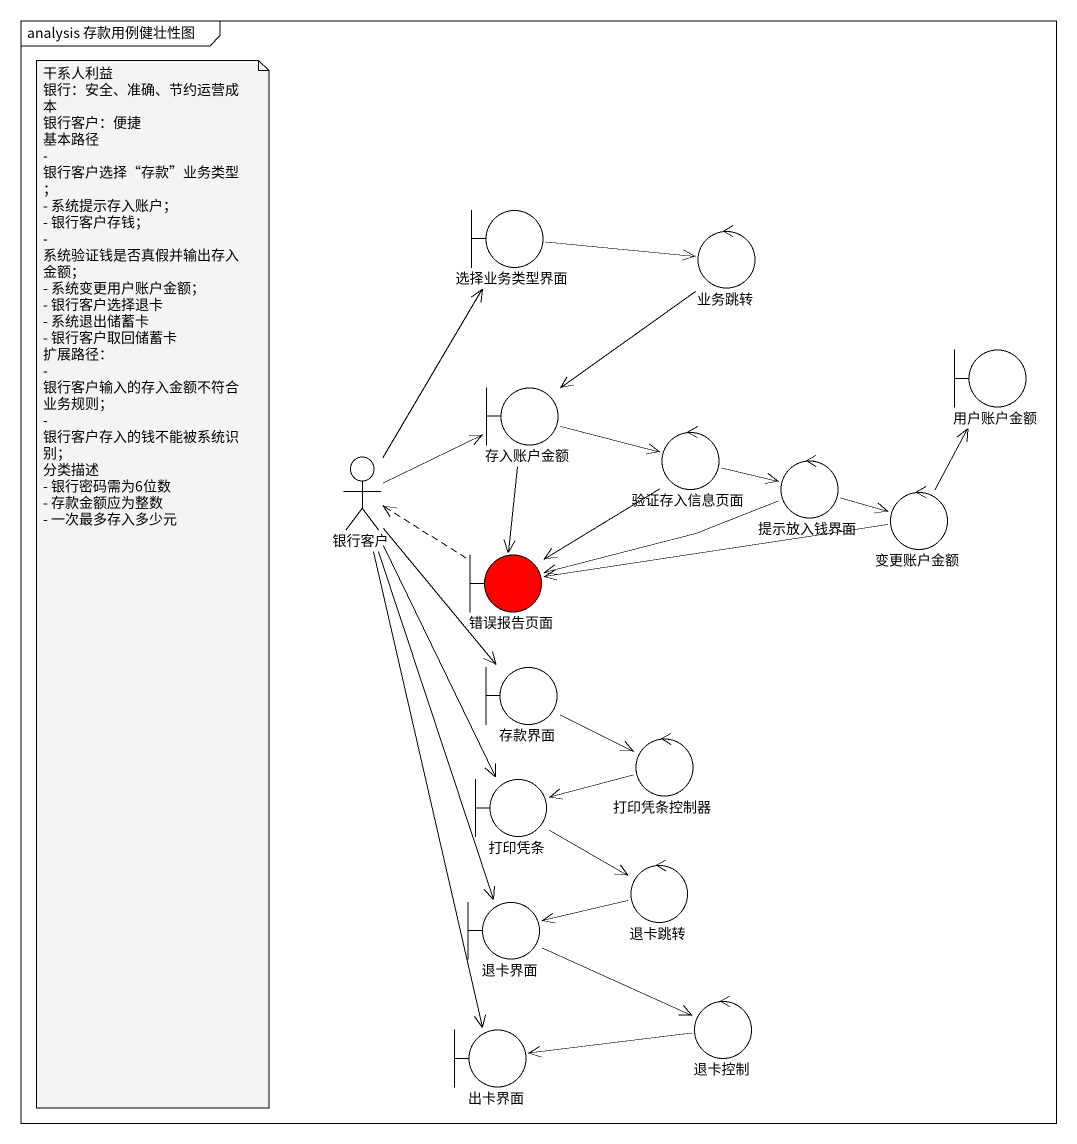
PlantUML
@startuml
mainframe analysis 存款用例健壮性图
boundary 选择业务类型界面
control 业务跳转
boundary 存入账户金额
boundary 用户账户金额
actor 银行客户
control 验证存入信息页面
control 提示放入钱界面
control 变更账户金额
boundary 错误报告页面 #FF0000
boundary 存款界面
control 打印凭条控制器
boundary 打印凭条
control 退卡跳转
boundary 退卡界面
boundary 出卡界面
control 退卡控制
选择业务类型界面 -right-> 业务跳转
业务跳转 --> 存入账户金额
存入账户金额 -right-> 验证存入信息页面
存入账户金额 --> 错误报告页面
银行客户 -up-> 选择业务类型界面
银行客户 -right-> 存入账户金额
银行客户 --> 存款界面
银行客户 --> 打印凭条
银行客户 --> 退卡界面
银行客户 --> 出卡界面
验证存入信息页面 -right-> 提示放入钱界面
验证存入信息页面 --> 错误报告页面
提示放入钱界面 -right-> 变更账户金额
提示放入钱界面 -left-> 错误报告页面
变更账户金额 -up-> 用户账户金额
变更账户金额 -left-> 错误报告页面
错误报告页面 .left.> 银行客户
存款界面 -right-> 打印凭条控制器
打印凭条控制器 -left-> 打印凭条
打印凭条 -right-> 退卡跳转
退卡跳转 -left-> 退卡界面
退卡界面 -right-> 退卡控制
退卡控制 -left-> 出卡界面
note as N1
  干系人利益
  银行：安全、准确、节约运营成本
  银行客户：便捷
  基本路径
  - 银行客户选择“存款”业务类型；
  - 系统提示存入账户；
  - 银行客户存钱；
  - 系统验证钱是否真假并输出存入金额；
  - 系统变更用户账户金额；
  - 银行客户选择退卡
  - 系统退出储蓄卡
  - 银行客户取回储蓄卡
  扩展路径：
  - 银行客户输入的存入金额不符合业务规则；
  - 银行客户存入的钱不能被系统识别；
  分类描述
  - 银行密码需为6位数
  - 存款金额应为整数
  - 一次最多存入多少元
end note
@enduml
